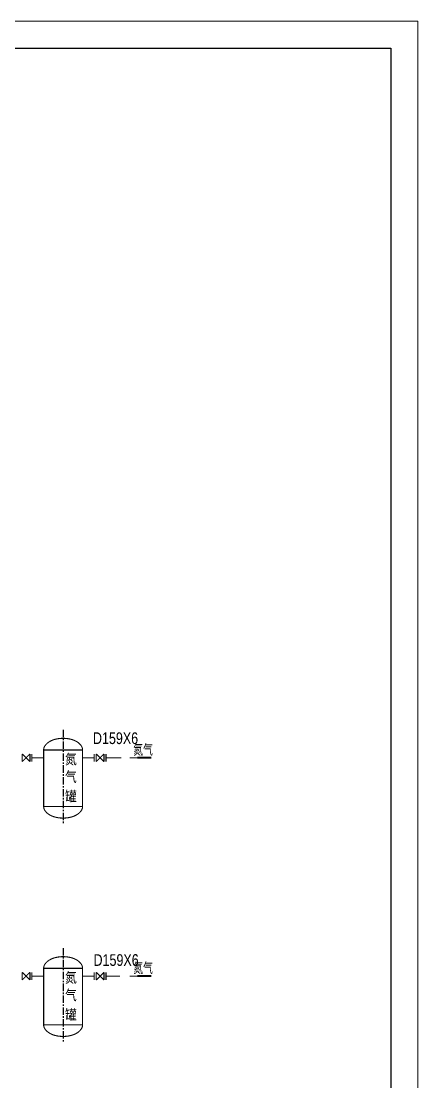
# Model space of a CAD drawing. Header units: millimetres. Extents: x 48549 to 244689, y 99496 to 172785.
# Drawn here: x 101527 to 111705, y 123921 to 151163 of the extents above; entities that cross this region are included whole.
import ezdxf

# ---------------------------------------------------------------- set-up
doc = ezdxf.new("R2010")
doc.units = ezdxf.units.MM
doc.header["$LTSCALE"] = 3
doc.linetypes.add('CENTERX2', pattern=[101.6, 63.5, -12.7, 12.7, -12.7])
doc.layers.add('CEN', color=2, linetype='CENTERX2')
doc.layers.add('氮气管道', color=5, linetype='Continuous')
for name, color, linetype, lineweight in [('CON', 7, 'Continuous', 40), ('图框_内框线', 5, 'Continuous', 30), ('图框_外框线', 7, 'Continuous', 9)]:
    doc.layers.add(name, color=color, linetype=linetype, lineweight=lineweight)
doc.styles.add('仿宋体', font='ttxt1.shx', dxfattribs={"bigfont": 'hzfs.shx'})

msp = doc.modelspace()

# ---------------------------------------------------------------- linework, layer by layer
at = {"layer": 'CEN'}
for p, q in [((102602.241, 132964.517), (102602.241, 130564.517)), ((102602.241, 127356.043), (102602.241, 124956.043))]:
    msp.add_line(p, q, dxfattribs=at)
at = {"layer": 'CON'}
for p, q in [((104860.953, 132243.684), (104510.953, 132243.684)), ((104860.953, 126635.21), (104510.953, 126635.21))]:
    msp.add_line(p, q, dxfattribs=at)
at = {"layer": 'CON', "const_width": 28}
for points in [[(102602.241, 132743.684, 0.06097362), (102401.925, 132719.164, 0.07434316), (102248.687, 132655.816, 0.10694311), (102135.159, 132549.309, 0.15221553), (102102.241, 132443.684)], [(103102.241, 132443.684, 0.15221553), (103069.322, 132549.309, 0.10694311), (102955.794, 132655.816, 0.07434316), (102802.556, 132719.164, 0.06097362), (102602.241, 132743.684)], [(102602.241, 130693.684, -0.06097362), (102401.925, 130718.203, -0.07434316), (102248.687, 130781.552, -0.10694311), (102135.159, 130888.058, -0.15221553), (102102.241, 130993.684)], [(103102.241, 130993.684, -0.15221553), (103069.322, 130888.058, -0.10694311), (102955.794, 130781.552, -0.07434316), (102802.556, 130718.203, -0.06097362), (102602.241, 130693.684)], [(102602.241, 127135.21, 0.06097362), (102401.925, 127110.691, 0.07434316), (102248.687, 127047.342, 0.10694311), (102135.159, 126940.836, 0.15221553), (102102.241, 126835.21)], [(103102.241, 126835.21, 0.15221553), (103069.322, 126940.836, 0.10694311), (102955.794, 127047.342, 0.07434316), (102802.556, 127110.691, 0.06097362), (102602.241, 127135.21)], [(102602.241, 125085.21, -0.06097362), (102401.925, 125109.729, -0.07434316), (102248.687, 125173.078, -0.10694311), (102135.159, 125279.584, -0.15221553), (102102.241, 125385.21)], [(103102.241, 125385.21, -0.15221553), (103069.322, 125279.584, -0.10694311), (102955.794, 125173.078, -0.07434316), (102802.556, 125109.729, -0.06097362), (102602.241, 125085.21)]]:
    msp.add_lwpolyline(points, format="xyb", dxfattribs=at)
for points in [[(102602.241, 132443.684), (103102.241, 132443.684), (103102.241, 130993.684), (102102.241, 130993.684), (102102.241, 132443.684), (102602.241, 132443.684)], [(104510.953, 132243.684), (104310.953, 132243.684)], [(102602.241, 126835.21), (103102.241, 126835.21), (103102.241, 125385.21), (102102.241, 125385.21), (102102.241, 126835.21), (102602.241, 126835.21)], [(104510.953, 126635.21), (104310.953, 126635.21)]]:
    msp.add_lwpolyline(points, dxfattribs=at)
at = {"layer": '图框_内框线'}
msp.add_lwpolyline([(111009.806, 110562.205), (50286.755, 110562.205), (50286.755, 150467.696), (111009.806, 150467.696)], close=True, dxfattribs=at)
at = {"layer": '图框_外框线'}
msp.add_lwpolyline([(111705.023, 109866.988), (48548.711, 109866.988), (48548.711, 151162.913), (111705.023, 151162.913)], close=True, dxfattribs=at)
at = {"layer": '氮气管道', "const_width": 28}
for points in [[(101552.241, 132343.684), (101552.241, 132143.684)], [(101552.241, 132343.684), (101752.241, 132143.684)], [(101552.241, 132143.684), (101752.241, 132343.684)], [(101752.241, 132343.684), (101752.241, 132143.684)], [(101802.241, 132343.684), (101802.241, 132143.684)], [(101802.241, 132243.684), (102102.241, 132243.684)], [(103102.241, 132243.684), (103402.241, 132243.684)], [(103402.241, 132343.684), (103402.241, 132143.684)], [(103452.241, 132343.684), (103652.241, 132143.684)], [(103452.241, 132143.684), (103652.241, 132343.684)], [(103452.241, 132343.684), (103452.241, 132143.684)], [(103652.241, 132343.684), (103652.241, 132143.684)], [(103702.241, 132343.684), (103702.241, 132143.684)], [(104093.568, 132243.684), (103702.241, 132243.684)], [(101552.241, 126735.21), (101552.241, 126535.21)], [(101552.241, 126735.21), (101752.241, 126535.21)], [(101552.241, 126535.21), (101752.241, 126735.21)], [(101752.241, 126735.21), (101752.241, 126535.21)], [(101802.241, 126735.21), (101802.241, 126535.21)], [(103402.241, 126735.21), (103402.241, 126535.21)], [(103452.241, 126735.21), (103652.241, 126535.21)], [(103452.241, 126535.21), (103652.241, 126735.21)], [(103452.241, 126735.21), (103452.241, 126535.21)], [(103652.241, 126735.21), (103652.241, 126535.21)], [(103702.241, 126735.21), (103702.241, 126535.21)], [(101802.241, 126635.21), (102102.241, 126635.21)], [(103102.241, 126635.21), (103402.241, 126635.21)], [(104059.687, 126635.21), (103702.241, 126635.21)]]:
    msp.add_lwpolyline(points, dxfattribs=at)

# ---------------------------------------------------------------- texts
at = {"layer": 'CON', "style": '仿宋体', "width": 0.7}
for p in [(104402.619, 132293.684), (104402.619, 126685.21)]:
    msp.add_text('氮气', height=300, dxfattribs=at).set_placement(p)
at = {"layer": 'CON', "style": '仿宋体'}
for s, p in [('氮', (102652.241, 132045.258)), ('气', (102652.241, 131595.258)), ('罐', (102652.241, 131095.258)), ('氮', (102652.241, 126436.784)), ('气', (102652.241, 125986.784)), ('罐', (102652.241, 125486.784))]:
    msp.add_text(s, height=300, dxfattribs=at).set_placement(p)
at = {"layer": '氮气管道', "style": '仿宋体', "width": 0.8}
for p in [(103368.186, 132595.742), (103382.607, 126897.729)]:
    msp.add_text('D159X6', height=300, dxfattribs=at).set_placement(p)

doc.saveas('drawing.dxf')
